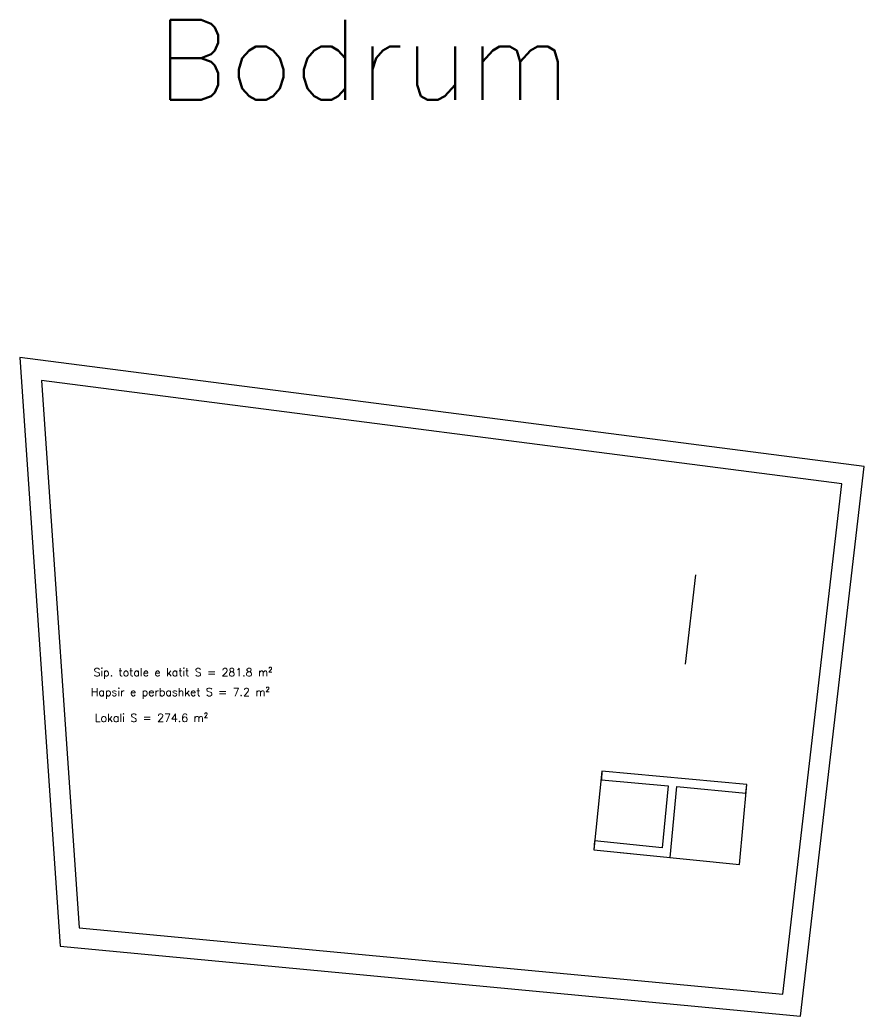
# Model space of a CAD drawing. Header units: metres. Extents: x 495 to 658, y 484 to 685.
# Drawn here: x 494.52 to 515.6, y 492.47 to 517.35 of the extents above; entities that cross this region are included whole.
import ezdxf

# ---------------------------------------------------------------- set-up
doc = ezdxf.new("R2010")
doc.units = ezdxf.units.M
for name, color, linetype, lineweight in [('Bodrum', 4, 'Continuous', 30), ('Lifti', 32, 'Continuous', 30), ('Shkalle', 8, 'Continuous', 30)]:
    doc.layers.add(name, color=color, linetype=linetype, lineweight=lineweight)
doc.layers.add('Etazha_label', color=1, linetype='Continuous')
doc.styles.get("Standard").update_dxf_attribs({"font": 'simplex.shx'})

msp = doc.modelspace()

# ---------------------------------------------------------------- linework, layer by layer
at = {"color": 5, "flags": 128}
msp.add_lwpolyline([(509.052, 498.589), (508.849, 496.625), (512.484, 496.258), (512.668, 498.256), (509.052, 498.589)], dxfattribs=at)
at = {"layer": 'Bodrum', "elevation": 61.36, "flags": 128}
for points in [[(495.526, 494.22), (514.007, 492.471), (515.597, 506.2), (494.517, 508.92)], [(495.996, 494.678), (513.567, 493.015), (515.043, 505.767), (495.058, 508.346)]]:
    msp.add_lwpolyline(points, close=True, dxfattribs=at)
at = {"layer": 'Lifti', "flags": 128}
msp.add_lwpolyline([(512.668, 498.256), (509.052, 498.589), (509.036, 498.375), (510.701, 498.222), (510.558, 496.674), (508.866, 496.845), (508.849, 496.625), (510.757, 496.432), (510.92, 498.202), (512.648, 498.042)], close=True, dxfattribs=at)
at = {"layer": 'Shkalle', "elevation": 62.659, "flags": 128}
msp.add_lwpolyline([(511.385, 503.491), (511.132, 501.258)], dxfattribs=at)

# ---------------------------------------------------------------- texts
at = {"layer": 'Etazha_label', "attachment_point": 1}
for s, insert, char_height in [('Bodrum', (497.925, 517.354), 2), ('Sip. totale e katit S = 281.8 m²', (496.356, 501.158), 0.2), ('Hapsir e perbashket S = 7.2 m²', (496.29, 500.665), 0.2), ('Lokali S = 274.6 m²', (496.385, 500.019), 0.2)]:
    msp.add_mtext_dynamic_manual_height_columns(s, width=15.31368, gutter_width=1, heights=[0], dxfattribs=dict(at, insert=insert, char_height=char_height))

doc.saveas('drawing.dxf')
